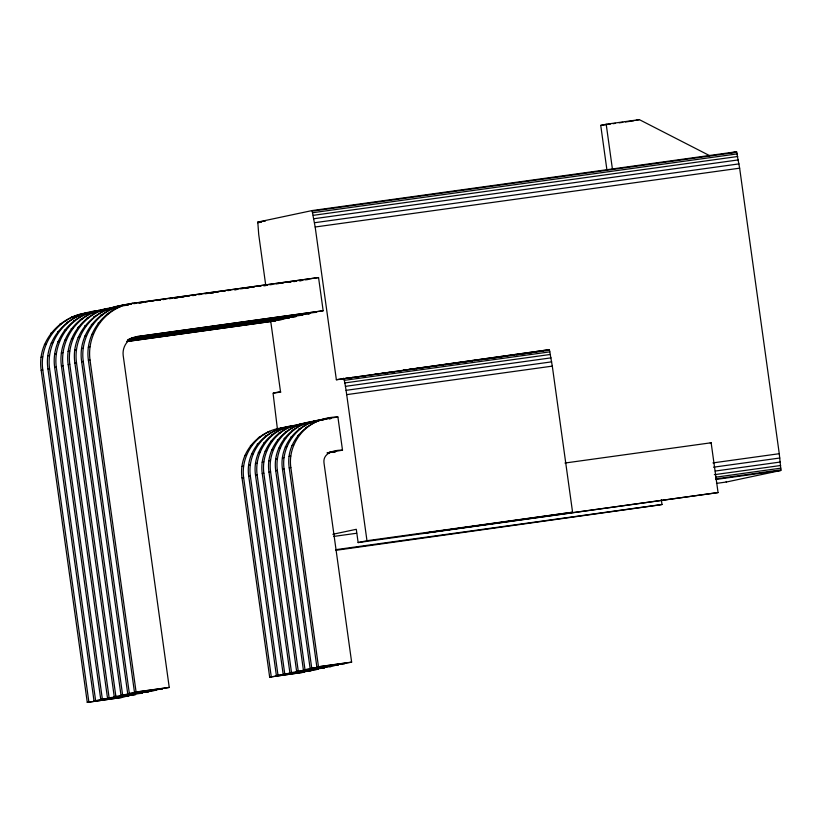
<?xml version="1.0" encoding="UTF-8"?>
<svg xmlns="http://www.w3.org/2000/svg" width="822" height="822" viewBox="0 0 822 822"><rect width="100%" height="100%" fill="white"/><g stroke="black" fill="none" stroke-linecap="round" stroke-linejoin="round"><path stroke-width="1.23" d="M265.773 285.563L258.725 234.568L257.789 222.094L312.062 210.576L736.543 151.751L739.646 168.181L779.266 453.703L780.9 469.865L780.766 470.482L726.494 482L716.486 483.387M270.674 320.909L280.487 391.591L273.253 393.122L273.13 393.738L277.404 428.95M87.266 702.358L122.036 697.426L87.266 702.358L41.192 370.352C36.528 340.205 62.441 313.244 91.992 312.432M88.868 702.019L42.795 370.013C38.932 343.401 58.968 316.84 85.632 313.316M94.006 700.93L128.777 695.987L94.006 700.93L47.943 368.924C43.124 337.739 70.795 310.541 101.281 310.654M95.609 700.591L49.546 368.575C46.618 346.565 59.318 324.125 79.734 315.36L78.131 315.71M100.757 699.501L135.517 694.559L100.757 699.501L54.684 367.485C50.676 340.205 71.802 313.439 99.123 310.449L97.52 310.788L109.295 309.041M102.36 699.152L56.286 367.146C53.358 345.127 66.068 322.697 86.485 313.932L84.871 314.271M140.654 693.47L142.268 693.131L107.497 698.063L61.424 366.057C57.417 338.767 78.563 312.021 105.863 309.021L91.622 312.843M107.497 698.063L109.1 697.724L63.037 365.718C60.098 343.699 72.809 321.268 93.225 312.504M147.405 692.042L149.008 691.692L114.237 696.635L68.175 364.629C64.167 337.339 85.293 310.582 112.614 307.592L111.001 307.931L119.909 306.698M114.237 696.635L115.851 696.296L69.778 364.28C66.849 342.271 79.549 319.83 99.976 311.065L98.363 311.415M120.988 695.207L155.748 690.264L120.988 695.207L74.915 363.19C70.004 331.769 97.921 305.157 128.263 304.921M122.591 694.857L76.518 362.851C72.655 336.249 92.691 309.688 119.354 306.154M127.729 693.768L162.499 688.836L127.729 693.768L81.655 361.762C77.124 332.232 102.051 305.168 131.191 304.017M129.331 693.429L83.269 361.423C79.395 334.811 99.431 308.25 126.095 304.726M129.465 339.866C124.872 343.575 122.457 349.535 123.177 355.392L169.24 687.408L167.637 687.747L134.479 692.34L88.406 360.334C84.399 333.044 105.524 306.287 132.845 303.297L318.556 277.559L323.159 310.757L135.846 336.835L131.633 337.996L127.862 340.205L137.449 336.496L323.159 310.757M134.479 692.34L136.082 692.001L90.009 359.995C87.081 337.976 99.791 315.545 120.207 306.781L118.594 307.12M269.657 677.081L304.428 672.149L269.657 677.081L242.017 477.88C237.959 451.453 260.944 427.8 286.96 427.543M271.26 676.742L243.62 477.541C241.082 458.45 252.097 439.01 269.791 431.416L268.178 431.756M276.398 675.653L311.168 670.711L276.398 675.653L248.758 476.441C244.504 449.233 268.671 426.176 294.944 425.94M278.011 675.314L250.361 476.102C247.011 453.045 264.376 430.029 287.484 426.967M283.148 674.215L317.909 669.283L283.148 674.215L255.498 475.013C252.005 451.268 270.489 428.077 294.235 425.539L281.669 428.899M284.751 673.876L257.111 474.674C254.573 455.594 265.578 436.153 283.271 428.55M323.056 668.194L324.659 667.854L289.889 672.786L262.249 473.585C258.755 449.85 277.209 426.628 300.975 424.111L299.372 424.45L307.192 423.248M289.889 672.786L291.491 672.447L263.852 473.246C261.314 454.165 272.329 434.715 290.022 427.121L288.419 427.461M329.797 666.765L331.4 666.416L296.629 671.358L268.989 472.147C264.859 445.565 288.039 422.323 313.932 421.809M296.629 671.358L298.242 671.019L270.592 471.807C267.242 448.75 284.607 425.734 307.716 422.672M303.38 669.93L338.15 664.988L303.38 669.93L275.74 470.718C271.918 445.442 293.022 421.748 318.196 420.73M304.983 669.581L277.343 470.379C274.805 451.299 285.82 431.858 303.513 424.265L301.9 424.604M310.12 668.492L344.891 663.559L310.12 668.492L282.48 469.29C278.473 443.315 300.677 419.929 326.18 419.128M311.723 668.152L284.083 468.951C280.734 445.884 298.098 422.868 321.207 419.816M342.507 450.199C334.739 449.829 322.625 452.778 323.991 462.92L351.631 662.121L350.028 662.47L316.871 667.063L289.221 467.862C284.741 439.38 310.891 416.785 337.904 417.001L342.507 450.199L329.273 452.388M316.871 667.063L318.474 666.724L290.834 467.513C287.484 444.455 304.839 421.439 327.947 418.377M607.016 170.616L600.738 125.396L606.194 124.235L639.362 119.642L709.859 155.769M636.084 120.341L639.362 119.642M729.217 153.303L736.543 151.751M92.372 311.887L90.769 312.226L100.942 310.819M132.845 303.297L131.232 303.637L318.556 277.559M71.391 317.138L72.994 316.799M105.113 309.976L106.716 309.637M111.854 308.548L113.457 308.209M60.078 323.776L61.691 323.436M66.829 322.347L68.431 321.998M73.569 320.909L75.172 320.57M80.309 319.481L81.923 319.142M87.06 318.052L88.663 317.713M93.8 316.614L95.403 316.275M100.551 315.186L102.154 314.847M107.292 313.757L108.894 313.418M50.882 333.115L52.485 332.776M57.622 331.687L59.225 331.348M64.363 330.249L65.976 329.91M71.113 328.821L72.716 328.481M77.854 327.392L79.457 327.053M84.594 325.964L86.207 325.615M91.345 324.526L92.948 324.187M98.085 323.097L99.688 322.758M44.398 344.531L46.011 344.182M51.149 343.093L52.752 342.753M57.889 341.664L59.492 341.325M64.64 340.236L66.243 339.887M71.38 338.798L72.983 338.459M78.121 337.369L79.734 337.03M84.871 335.941L86.474 335.602M91.612 334.503L93.215 334.164M135.846 336.835L137.449 336.496M131.633 337.996L133.236 337.657M41.1 357.231L42.703 356.882M47.84 355.792L49.454 355.453M54.591 354.364L56.194 354.025M61.331 352.936L62.934 352.587M68.082 351.497L69.685 351.158M74.823 350.069L76.425 349.73M81.563 348.641L83.176 348.302M88.314 347.203L89.917 346.863M41.192 370.352L42.795 370.013M47.943 368.924L49.546 368.575M54.684 367.485L56.286 367.146M61.424 366.057L63.037 365.718M68.175 364.629L69.778 364.28M74.915 363.19L76.518 362.851M81.655 361.762L83.269 361.423M88.406 360.334L90.009 359.995M301.314 315.391L302.928 315.052L128.335 339.373M308.065 313.963L309.668 313.624L129.989 338.643M314.805 312.535L316.419 312.185L131.643 337.914M312.062 210.576L315.175 227.006L336.362 379.733L549.199 349.699L549.486 350.223L552.302 366.129L572.574 512.219L424.84 533.067L718.058 492.573L711.143 442.77L564.95 463.033M541.975 351.241L542.931 351.035L540.393 351.384M549.199 349.699L408.555 369.438M280.744 428.396L279.131 428.745L287.844 427.532M314.466 421.244L312.853 421.583L319.08 420.72M274.928 430.327L276.531 429.988M295.16 426.032L296.763 425.693M308.651 423.166L310.254 422.827M315.391 421.737L316.994 421.398M329.55 418.778L331.153 418.429L328.666 418.778M337.904 417.001L326.344 418.717M258.385 437.51L259.988 437.17M265.126 436.081L266.729 435.742M271.866 434.653L273.479 434.304M278.617 433.215L280.22 432.875M285.357 431.786L286.97 431.447M292.108 430.358L293.711 430.009M298.848 428.92L300.451 428.581M305.589 427.491L307.202 427.152M250.402 445.606L252.015 445.267M257.152 444.178L258.755 443.839M263.893 442.739L265.496 442.4M270.644 441.311L272.246 440.972M277.384 439.883L278.987 439.544M284.124 438.455L285.737 438.105M290.875 437.016L292.478 436.677M297.615 435.588L299.218 435.249M244.792 455.491L246.405 455.152M251.542 454.063L253.145 453.723M258.283 452.634L259.886 452.295M265.033 451.206L266.636 450.857M271.774 449.768L273.377 449.428M278.514 448.339L280.127 448M285.265 446.911L286.868 446.562M292.005 445.473L293.608 445.134M241.935 466.506L243.538 466.166M248.676 465.067L250.278 464.728M255.426 463.639L257.029 463.3M262.167 462.211L263.77 461.872M268.907 460.772L270.52 460.433M275.658 459.344L277.261 459.005M282.398 457.916L284.001 457.577M289.139 456.487L290.752 456.138M330.958 451.925L332.561 451.586M328.43 452.614L330.033 452.275M327.413 453.405L329.016 453.066M242.017 477.88L243.62 477.541M248.758 476.441L250.361 476.102M255.498 475.013L257.111 474.674M262.249 473.585L263.852 473.246M268.989 472.147L270.592 471.807M275.74 470.718L277.343 470.379M282.48 469.29L284.083 468.951M289.221 467.862L290.834 467.513M710.177 442.976L711.143 442.77M332.859 534.279L356.296 529.306L358.135 542.582L718.058 492.573M358.135 542.582L366.972 540.712L572.574 512.219M661.34 499.642L662.008 504.472L660.251 504.842L335.643 550.35M308.075 670.146L313.213 669.057M404.116 370.095L406.335 369.766M600.738 125.396L610.561 124.03M613.017 123.69L615.483 123.351M619.161 122.838L622.85 122.334M625.306 121.995L633.906 120.803M312.35 211.1L736.831 152.275M312.781 212.713L737.252 153.889M257.789 222.094L265.414 221.036M257.666 222.711L261.478 222.176M313.305 215.323L737.786 156.488M313.912 218.734L738.392 159.9M314.549 222.721L739.029 163.886M315.175 227.006L739.646 168.181M133.729 303.667L136.277 303.318M138.815 302.969L141.363 302.609M145.175 302.085L147.724 301.725M151.536 301.201L154.084 300.852M156.622 300.492L160.444 299.968M162.982 299.619L165.53 299.259M169.342 298.735L171.89 298.376M174.439 298.026L178.251 297.502M180.789 297.143L183.337 296.793M187.149 296.269L189.697 295.91M192.245 295.56L194.783 295.211M198.605 294.677L201.143 294.327M204.966 293.793L207.504 293.444M210.052 293.094L213.864 292.56M216.412 292.211L218.95 291.861M222.772 291.327L225.31 290.978M227.858 290.628L230.396 290.269M234.219 289.745L236.757 289.385M240.579 288.861L243.117 288.512M245.665 288.152L248.213 287.803M252.025 287.279L254.563 286.919M258.385 286.395L260.923 286.046M263.472 285.686L267.284 285.162M269.832 284.802L272.38 284.453M276.192 283.929L278.74 283.569M281.278 283.22L283.826 282.871M287.638 282.336L290.187 281.987M293.999 281.453L296.547 281.103M299.085 280.754L301.633 280.405M305.445 279.87L307.993 279.521M124.492 305.065L130.852 304.181M139.761 302.948L142.298 302.599M157.567 300.482L160.105 300.133M175.374 298.016L177.912 297.667M181.734 297.132L184.272 296.783M193.18 295.55L195.718 295.19M210.987 293.084L213.535 292.724M235.154 289.734L237.702 289.375M246.6 288.142L249.148 287.792M264.407 285.676L266.955 285.326M288.573 282.326L291.122 281.977M293.67 281.617L296.208 281.268M300.03 280.744L302.568 280.384M117.752 306.503L127.924 305.085M104.26 309.36L112.224 308.137M84.029 313.655L92.927 312.422M128.283 339.753L296.177 316.48L129.218 339.743M127.893 340.308L289.436 317.919L127.564 340.472M127.513 340.853L282.696 319.347L127.174 341.017M127.122 341.407L275.945 320.775L126.794 341.572M336.362 379.733L342.712 378.85M345.25 378.5L347.788 378.151M350.326 377.791L352.864 377.442M356.676 376.918L359.214 376.568M363.016 376.034L365.554 375.685M374.442 374.452L376.979 374.102M380.792 373.578L383.329 373.219M387.131 372.695L389.669 372.345M392.207 371.996L394.745 371.636M398.557 371.112L401.095 370.763M409.983 369.53L412.521 369.181M416.322 368.646L418.86 368.297M421.665 367.824L424.018 367.496M427.748 367.064L429.896 366.694M433.307 366.222L436.718 365.749M440.13 365.276L442.976 364.958M445.205 364.578L449.018 364.043M451.555 363.694L454.402 363.375M456.631 362.995L460.443 362.461M462.981 362.112L467.091 361.618M469.321 361.238L472.167 360.909M474.397 360.529L478.517 360.036M480.747 359.656L483.593 359.327M487.086 358.772L489.933 358.443M492.173 358.063L496.283 357.57M498.512 357.19L502.324 356.666M504.862 356.306L507.708 355.988M511.202 355.433L513.74 355.073M516.278 354.724L520.398 354.231M522.628 353.85L525.474 353.522M528.978 352.967L531.813 352.648M534.053 352.268L536.9 351.939M343.596 378.202L343.873 378.716L549.486 350.223M343.873 378.716L344.305 380.339L549.908 351.847M344.305 380.339L344.839 382.939L550.442 354.446M273.253 393.122L280.877 392.073M344.839 382.939L345.435 386.35L551.048 357.858M345.435 386.35L346.072 390.337L551.685 361.844M346.072 390.337L346.699 394.632L552.302 366.129M319.604 420.155L327.064 419.117M320.683 420.381L323.169 420.042M306.113 423.011L314.816 421.809M292.622 425.878L300.081 424.84M301.695 424.501L304.181 424.162M285.881 427.306L295.828 425.93M327.053 452.84L335.766 451.638L327.937 452.84M712.941 462.899L779.266 453.703M713.517 467.204L779.842 458.008M715.243 471.047L780.314 462.026M714.339 474.684L780.664 465.499M715.787 477.192L780.859 468.17M715.828 478.887L780.9 469.865M715.695 479.493L780.766 470.482M333.773 536.427L356.635 533.252M335.612 549.702L662.008 504.472M136.082 692.001L169.24 687.408M318.474 666.724L351.631 662.121M415.963 368.595L419.364 368.133M409.007 369.53L412.562 369.057M403.119 370.301L406.633 369.849M726.206 481.476L726.494 482M606.194 124.235L612.472 169.466M346.699 394.632L366.972 540.712"/></g></svg>
